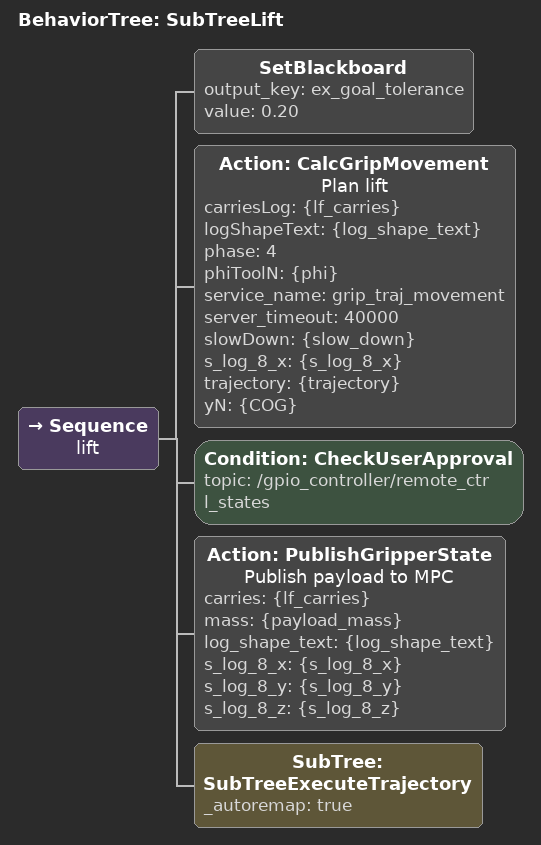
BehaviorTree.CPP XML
<root BTCPP_format="4">
  <BehaviorTree ID="SubTreeLift">
    <Sequence name="lift">
      <!-- Loose: a lift only needs clearance, and the pendulum swings as the
           block leaves the ground, so a tight check would abort on physics. -->
      <SetBlackboard output_key="ex_goal_tolerance" value="0.20"/>
      <Action ID="CalcGripMovement" name="Plan lift"
        carriesLog="{lf_carries}" logShapeText="{log_shape_text}" phase="4"
        phiToolN="{phi}" service_name="grip_traj_movement"
        server_timeout="40000" slowDown="{slow_down}"
        s_log_8_x="{s_log_8_x}"
        trajectory="{trajectory}" yN="{COG}"/>
      <Condition ID="CheckUserApproval" topic="/gpio_controller/remote_ctrl_states"/>
      <Action ID="PublishGripperState" name="Publish payload to MPC"
        carries="{lf_carries}" mass="{payload_mass}"
        log_shape_text="{log_shape_text}"
        s_log_8_x="{s_log_8_x}" s_log_8_y="{s_log_8_y}" s_log_8_z="{s_log_8_z}"/>
      <SubTree ID="SubTreeExecuteTrajectory" _autoremap="true"/>
    </Sequence>
  </BehaviorTree>
</root>
